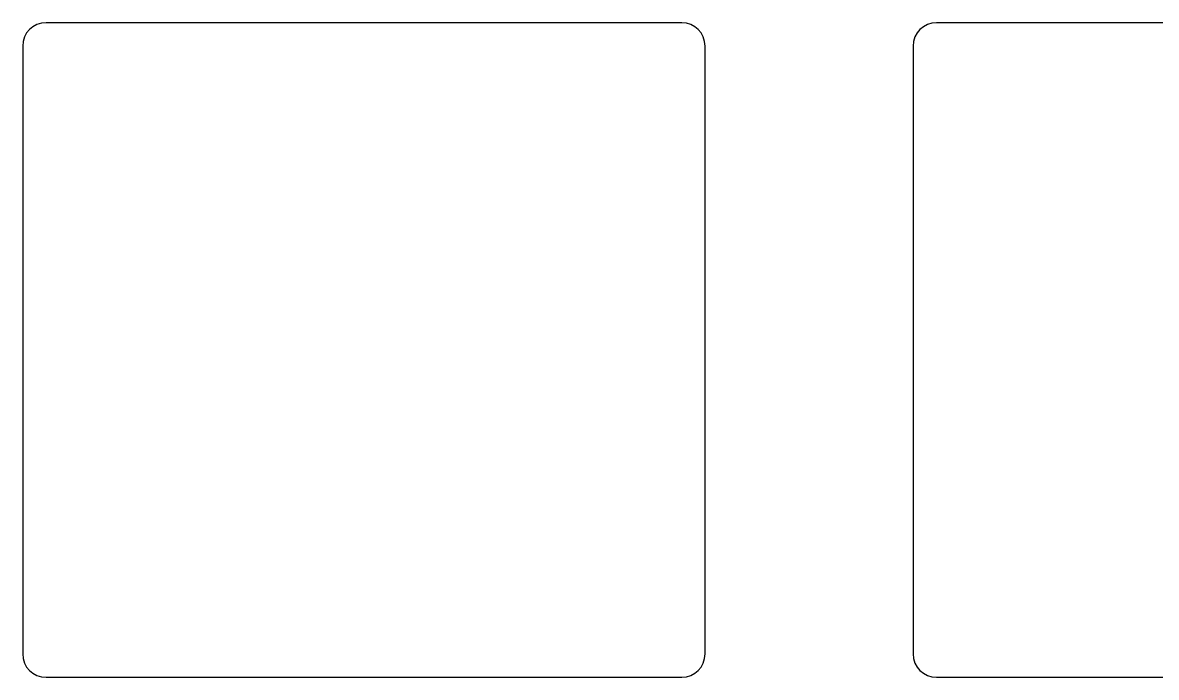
# Model space of a CAD drawing. Header units: millimetres. Extents: x -10 to 277, y -95 to 18.
# Drawn here: x 202.31 to 226.56, y -7 to 7 of the extents above; entities that cross this region are included whole.
import ezdxf

# ---------------------------------------------------------------- set-up
doc = ezdxf.new("R2010")
doc.units = ezdxf.units.MM
doc.header["$MEASUREMENT"] = 0
doc.layers.add('Edge.Cuts', color=53, linetype='CONTINUOUS')

msp = doc.modelspace()

# ---------------------------------------------------------------- linework, layer by layer
at = {"layer": 'Edge.Cuts', "linetype": 'Continuous'}
for p, q in [((216.408916, 7), (202.808916, 7)), ((235.458916, 7), (221.858916, 7)), ((202.308916, 6.5), (202.308916, -6.5)), ((216.908916, -6.5), (216.908916, 6.5)), ((221.358916, 6.5), (221.358916, -6.5)), ((202.808916, -7), (216.408916, -7)), ((221.858916, -7), (235.458916, -7))]:
    msp.add_line(p, q, dxfattribs=at)
at = {"layer": 'Edge.Cuts'}
for centre, start, end in [((202.808916, 6.5), 90, 180), ((216.408916, 6.5), 0, 90), ((221.858916, 6.5), 90, 180), ((202.808916, -6.5), 180, 270), ((216.408916, -6.5), 270, 0), ((221.858916, -6.5), 180, 270)]:
    msp.add_arc(centre, 0.5, start, end, dxfattribs=at)

doc.saveas('drawing.dxf')
